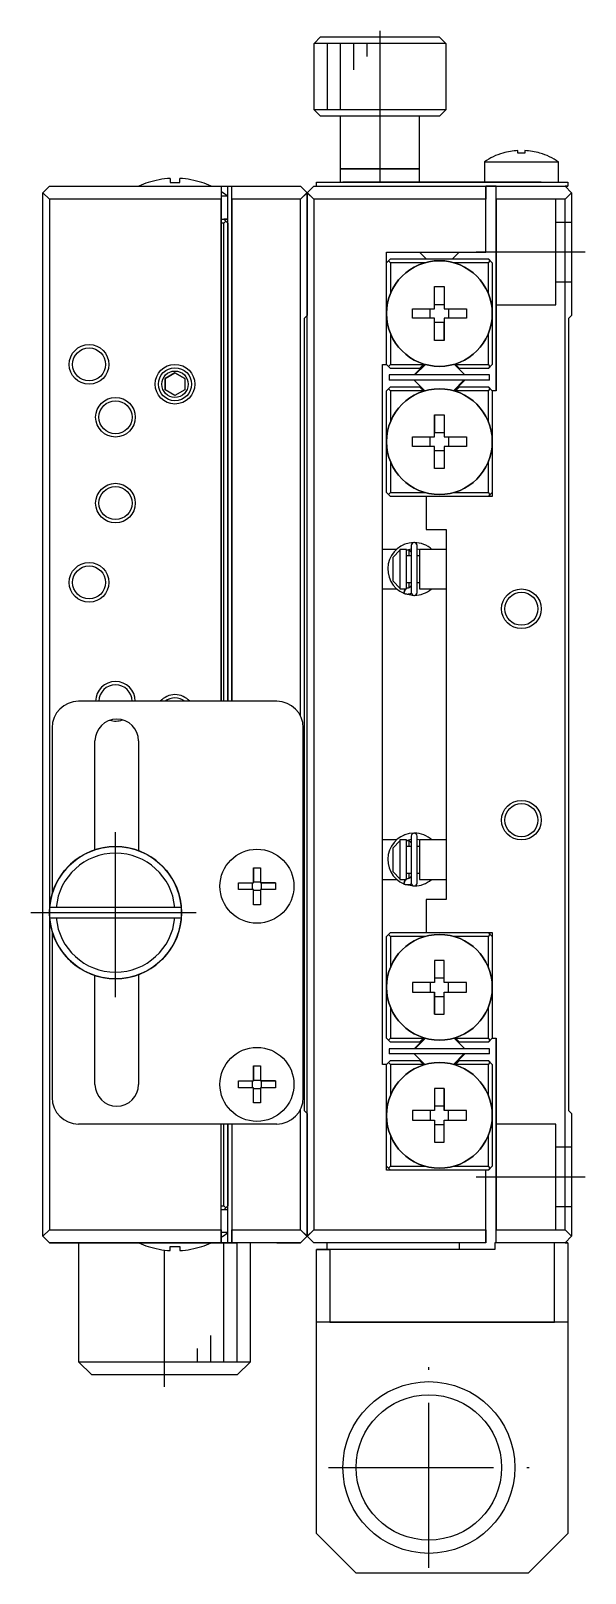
# Model space of a CAD drawing. Extents: x -121 to 391, y -8 to 276.
# Drawn here: x 187.4 to 229.3, y 97.7 to 214.4 of the extents above; entities that cross this region are included whole.
import ezdxf

# ---------------------------------------------------------------- set-up
doc = ezdxf.new("R2010")
doc.units = 0
doc.header["$LTSCALE"] = 10
doc.linetypes.add('CENTER', pattern=[2, 1.25, -0.25, 0.25, -0.25])
doc.linetypes.add('DASHED', pattern=[3.5, 2, -1.5])
doc.layers.get('0').update_dxf_attribs({"linetype": 'CONTINUOUS'})
doc.layers.add('CENTER', color=1, linetype='CENTER')

msp = doc.modelspace()

# ---------------------------------------------------------------- linework, layer by layer
at = {"color": 7, "linetype": 'CONTINUOUS'}
for p, q in [((208.831635, 213.452959), (209.333423, 213.952959)), ((209.333423, 213.952959), (218.297797, 213.952959)), ((218.297797, 213.952959), (218.799584, 213.452959)), ((208.81561, 212.952959), (208.831635, 212.952959)), ((208.81561, 212.952959), (208.81561, 208.452959)), ((218.799584, 213.452959), (208.831635, 213.452959)), ((208.831635, 212.952959), (208.831635, 213.452959)), ((218.799584, 213.452959), (218.799584, 212.952959)), ((218.799584, 212.952959), (218.81561, 212.952959)), ((218.81561, 208.452959), (218.81561, 212.952959)), ((208.81561, 208.452959), (218.81561, 208.452959)), ((208.81561, 208.452959), (209.31561, 207.952959)), ((218.31561, 207.952959), (209.31561, 207.952959)), ((210.81561, 207.952959), (210.81561, 203.952959)), ((210.81561, 207.952959), (210.81561, 202.952959)), ((210.81561, 207.952959), (210.81561, 202.952959)), ((216.81561, 203.952959), (216.81561, 207.952959)), ((216.81561, 202.952959), (216.81561, 207.952959)), ((216.81561, 202.952959), (216.81561, 207.952959)), ((218.31561, 207.952959), (218.81561, 208.452959)), ((221.71561, 204.495423), (227.31561, 204.495423)), ((221.71561, 204.495423), (221.71561, 202.952959)), ((223.116471, 205.146164), (223.113462, 205.152333)), ((224.25561, 205.146164), (224.25561, 205.339421)), ((224.77561, 205.146164), (224.25561, 205.146164)), ((224.77561, 205.339421), (224.77561, 205.146164)), ((225.917757, 205.152333), (225.914749, 205.146164)), ((227.31561, 202.952959), (227.31561, 204.495423)), ((197.95561, 203.23299), (197.95561, 202.915542)), ((198.67561, 202.915542), (198.67561, 203.23299)), ((210.81561, 203.952959), (216.81561, 203.952959)), ((216.81561, 203.952959), (210.81561, 203.952959)), ((210.81561, 203.952959), (210.81561, 202.952959)), ((216.81561, 203.952959), (210.81561, 203.952959)), ((216.81561, 203.952959), (210.81561, 203.952959)), ((216.81561, 202.952959), (216.81561, 203.952959)), ((188.81561, 202.652959), (188.31561, 202.152959)), ((188.31561, 123.152959), (188.31561, 202.152959)), ((188.31561, 202.152959), (188.81561, 201.652959)), ((188.81561, 202.652959), (201.81561, 202.652959)), ((188.81561, 202.652959), (207.81561, 202.652959)), ((188.81561, 202.652959), (207.81561, 202.652959)), ((196.275766, 202.924591), (196.280179, 202.915542)), ((197.95561, 202.915542), (198.67561, 202.915542)), ((200.35104, 202.915542), (200.355454, 202.924591)), ((201.81561, 202.652959), (202.31561, 202.652959)), ((201.81561, 202.652959), (201.81561, 201.652959)), ((201.81561, 202.652959), (201.81561, 163.652959)), ((201.81561, 202.652959), (201.81561, 163.652959)), ((202.31561, 201.876435), (202.31561, 202.652959)), ((202.31561, 202.652959), (202.61561, 202.652959)), ((202.31561, 163.652959), (202.31561, 202.652959)), ((202.31561, 163.652959), (202.31561, 202.652959)), ((202.61561, 202.652959), (207.81561, 202.652959)), ((202.61561, 201.652959), (202.61561, 202.652959)), ((202.61561, 163.652959), (202.61561, 202.652959)), ((202.61561, 163.652959), (202.61561, 202.652959)), ((207.81561, 202.652959), (208.31561, 202.152959)), ((208.81561, 202.652959), (207.81561, 201.652959)), ((207.81561, 202.652959), (208.81561, 201.652959)), ((207.81561, 202.652959), (208.81561, 201.652959)), ((208.81561, 202.652959), (207.81561, 201.652959)), ((208.31561, 202.152959), (207.81561, 201.652959)), ((208.81561, 202.652959), (208.31561, 202.152959)), ((208.31561, 202.152959), (208.31561, 192.852959)), ((208.31561, 202.152959), (208.81561, 201.652959)), ((208.31561, 192.852959), (208.31561, 202.152959)), ((208.31561, 123.152959), (208.31561, 202.152959)), ((208.31561, 123.152959), (208.31561, 202.152959)), ((208.81561, 202.652959), (221.81561, 202.652959)), ((208.81561, 202.652959), (228.01561, 202.652959)), ((208.81561, 202.652959), (228.01561, 202.652959)), ((209.01561, 202.652959), (209.01561, 202.952959)), ((209.01561, 202.952959), (211.01561, 202.952959)), ((209.01561, 202.952959), (228.01561, 202.952959)), ((209.01561, 202.952959), (228.01561, 202.952959)), ((223.26561, 202.952959), (211.01561, 202.952959)), ((222.61561, 202.652959), (221.81561, 202.652959)), ((221.81561, 202.652959), (221.81561, 201.652959)), ((221.81561, 197.652959), (221.81561, 202.652959)), ((221.81561, 197.652959), (221.81561, 202.652959)), ((222.61561, 201.652959), (222.61561, 202.652959)), ((222.61561, 202.652959), (227.81561, 202.652959)), ((222.61561, 187.152959), (222.61561, 202.652959)), ((222.61561, 187.152959), (222.61561, 202.652959)), ((225.76561, 202.952959), (223.26561, 202.952959)), ((226.01561, 202.952959), (225.76561, 202.952959)), ((226.01561, 202.952959), (228.01561, 202.952959)), ((228.01561, 202.652959), (227.81561, 202.652959)), ((227.81561, 202.652959), (228.31561, 202.152959)), ((228.31561, 202.152959), (227.81561, 201.652959)), ((228.01561, 202.952959), (228.01561, 202.652959)), ((228.31561, 202.152959), (228.31561, 192.852959)), ((188.81561, 201.652959), (188.81561, 147.652959)), ((201.81561, 201.652959), (188.81561, 201.652959)), ((188.81561, 201.652959), (188.81561, 123.652959)), ((188.81561, 201.652959), (188.81561, 123.652959)), ((202.31561, 201.876435), (201.81561, 201.876435)), ((201.81561, 163.652959), (201.81561, 201.652959)), ((202.31561, 200.152959), (202.31561, 201.876435)), ((202.31561, 200.152959), (202.31561, 201.876435)), ((207.81561, 201.652959), (202.61561, 201.652959)), ((202.61561, 201.652959), (202.61561, 163.652959)), ((207.81561, 162.524739), (207.81561, 201.652959)), ((221.81561, 201.652959), (208.81561, 201.652959)), ((208.81561, 201.652959), (208.81561, 123.652959)), ((221.81561, 197.652959), (221.81561, 201.652959)), ((222.61561, 201.652959), (222.61561, 187.152959)), ((227.81561, 201.652959), (222.61561, 201.652959)), ((227.81561, 123.652959), (227.81561, 201.652959)), ((201.81561, 200.152959), (202.01561, 200.152959)), ((201.81561, 200.152959), (202.31561, 200.152959)), ((201.81561, 200.152959), (202.31561, 200.152959)), ((202.01561, 199.852959), (201.81561, 199.852959)), ((202.31561, 200.152959), (202.01561, 200.152959)), ((202.31561, 200.152959), (202.01561, 200.152959)), ((202.16561, 200.002959), (202.01561, 200.152959)), ((202.31561, 199.852959), (202.01561, 200.152959)), ((202.31561, 199.852959), (202.01561, 200.152959)), ((202.01561, 199.852959), (202.16561, 200.002959)), ((202.01561, 163.652959), (202.01561, 199.852959)), ((202.31561, 199.852959), (202.16561, 200.002959)), ((202.31561, 199.852959), (202.31561, 200.152959)), ((202.31561, 199.852959), (202.31561, 163.652959)), ((214.31561, 197.652959), (221.81561, 197.652959)), ((214.31561, 189.152959), (214.31561, 197.652959)), ((216.81561, 197.652959), (217.06561, 197.402959)), ((216.81561, 197.652959), (217.31561, 197.152959)), ((216.81561, 197.652959), (217.31561, 197.152959)), ((217.06561, 197.402959), (217.31561, 197.152959)), ((219.31561, 197.152959), (219.81561, 197.652959)), ((219.31561, 197.152959), (219.81561, 197.652959)), ((219.31561, 197.152959), (219.56561, 197.402959)), ((219.56561, 197.402959), (219.81561, 197.652959)), ((214.61561, 197.152959), (214.31561, 196.852959)), ((214.61561, 197.152959), (214.31561, 196.852959)), ((214.31561, 196.852959), (214.46561, 197.002959)), ((214.61561, 197.152959), (214.46561, 197.002959)), ((214.46561, 197.002959), (214.61561, 196.852959)), ((214.61561, 197.152959), (222.01561, 197.152959)), ((214.61561, 196.852959), (214.61561, 194.522828)), ((217.230483, 196.852959), (214.61561, 196.852959)), ((222.01561, 196.852959), (219.400736, 196.852959)), ((222.16561, 197.002959), (222.01561, 197.152959)), ((222.31561, 196.852959), (222.01561, 197.152959)), ((222.31561, 196.852959), (222.01561, 197.152959)), ((222.01561, 196.852959), (222.16561, 197.002959)), ((222.01561, 194.522828), (222.01561, 196.852959)), ((222.16561, 197.002959), (222.31561, 196.852959)), ((222.31561, 196.852959), (222.31561, 193.002959)), ((222.31561, 196.852959), (222.31561, 189.152959)), ((222.31561, 196.852959), (222.31561, 189.152959)), ((217.95561, 195.03839), (218.67561, 195.03839)), ((217.95561, 193.362959), (217.95561, 195.03839)), ((218.67561, 195.03839), (218.67561, 193.362959)), ((218.67561, 195.03839), (218.67561, 193.690988)), ((218.67561, 195.03839), (218.67561, 193.362959)), ((218.67561, 195.03839), (218.67561, 193.362959)), ((208.11561, 192.652959), (208.31561, 192.852959)), ((208.11561, 192.652959), (208.31561, 192.852959)), ((208.11561, 192.652959), (208.31561, 192.852959)), ((208.11561, 192.652959), (208.31561, 192.852959)), ((208.11561, 132.652959), (208.11561, 192.652959)), ((208.31561, 132.452959), (208.31561, 192.852959)), ((216.280179, 192.642959), (216.280179, 193.362959)), ((216.280179, 193.362959), (217.95561, 193.362959)), ((217.95561, 192.642959), (216.280179, 192.642959)), ((217.627581, 192.642959), (217.627581, 193.362959)), ((217.95561, 193.690988), (218.67561, 193.690988)), ((217.95561, 190.967529), (217.95561, 192.642959)), ((218.67561, 193.690988), (218.67561, 193.362959)), ((218.67561, 193.362959), (220.35104, 193.362959)), ((218.67561, 192.642959), (218.67561, 190.967529)), ((220.35104, 192.642959), (218.67561, 192.642959)), ((218.67561, 192.642959), (218.67561, 192.314931)), ((218.67561, 192.642959), (218.67561, 190.967529)), ((218.67561, 192.642959), (218.67561, 190.967529)), ((219.003639, 193.362959), (219.003639, 192.642959)), ((220.35104, 193.362959), (220.35104, 192.642959)), ((222.31561, 193.002959), (222.31561, 189.152959)), ((228.11561, 192.652959), (228.31561, 192.852959)), ((228.11561, 132.652959), (228.11561, 192.652959)), ((214.61561, 191.483091), (214.61561, 189.152959)), ((218.67561, 192.314931), (217.95561, 192.314931)), ((218.67561, 190.967529), (218.67561, 192.314931)), ((222.01561, 189.152959), (222.01561, 191.483091)), ((218.67561, 190.967529), (217.95561, 190.967529)), ((214.01561, 136.152959), (214.01561, 189.152959)), ((214.01561, 189.152959), (214.31561, 189.152959)), ((214.46561, 189.002959), (214.31561, 189.152959)), ((214.61561, 188.852959), (214.31561, 189.152959)), ((214.61561, 188.852959), (214.31561, 189.152959)), ((214.61561, 189.152959), (214.46561, 189.002959)), ((214.61561, 189.152959), (217.105901, 189.152959)), ((217.202334, 189.161005), (216.394289, 188.352959)), ((216.465, 188.352959), (217.25749, 189.14545)), ((216.805901, 188.852959), (217.134313, 189.181371)), ((216.805901, 188.852959), (217.134313, 189.181371)), ((216.805901, 188.852959), (217.105901, 189.152959)), ((217.105901, 189.152959), (217.134313, 189.181371)), ((220.23693, 188.352959), (219.428885, 189.161005)), ((219.496907, 189.181371), (219.525318, 189.152959)), ((219.496907, 189.181371), (219.825318, 188.852959)), ((219.496907, 189.181371), (219.825318, 188.852959)), ((219.525318, 189.152959), (219.825318, 188.852959)), ((219.525318, 189.152959), (222.01561, 189.152959)), ((222.16561, 189.002959), (222.01561, 189.152959)), ((222.31561, 189.152959), (222.01561, 188.852959)), ((222.31561, 189.152959), (222.01561, 188.852959)), ((222.31561, 189.152959), (222.16561, 189.002959)), ((197.56561, 188.085972), (198.31561, 188.518985)), ((198.31561, 188.518985), (197.56561, 188.085972)), ((198.31561, 188.518985), (197.56561, 188.085972)), ((198.31561, 188.518985), (197.56561, 188.085972)), ((197.56561, 187.219947), (197.56561, 188.085972)), ((197.56561, 188.085972), (197.56561, 187.219947)), ((197.56561, 188.085972), (197.56561, 187.219947)), ((197.56561, 188.085972), (197.56561, 187.219947)), ((198.31561, 188.518985), (199.06561, 188.085972)), ((199.06561, 188.085972), (198.31561, 188.518985)), ((199.06561, 188.085972), (198.31561, 188.518985)), ((199.06561, 188.085972), (198.31561, 188.518985)), ((199.06561, 188.085972), (199.06561, 187.219947)), ((214.46561, 189.002959), (214.61561, 188.852959)), ((222.11561, 188.352959), (214.51561, 188.352959)), ((214.51561, 188.352959), (214.51561, 187.952959)), ((216.805901, 188.852959), (214.61561, 188.852959)), ((222.01561, 188.852959), (219.825318, 188.852959)), ((222.01561, 188.852959), (222.16561, 189.002959)), ((222.11561, 187.952959), (222.11561, 188.352959)), ((198.31561, 186.786934), (197.56561, 187.219947)), ((199.06561, 187.219947), (198.31561, 186.786934)), ((214.31561, 187.152959), (214.61561, 187.452959)), ((214.31561, 187.152959), (214.61561, 187.452959)), ((214.31561, 187.152959), (214.46561, 187.302959)), ((214.31561, 183.302959), (214.31561, 187.152959)), ((214.31561, 179.452959), (214.31561, 187.152959)), ((214.31561, 179.452959), (214.31561, 187.152959)), ((214.61561, 187.452959), (214.46561, 187.302959)), ((214.46561, 187.302959), (214.61561, 187.152959)), ((222.11561, 187.952959), (214.51561, 187.952959)), ((214.61561, 187.452959), (216.805901, 187.452959)), ((217.105901, 187.152959), (214.61561, 187.152959)), ((214.61561, 187.152959), (214.61561, 184.822828)), ((216.394289, 187.952959), (217.202334, 187.144914)), ((217.105901, 187.152959), (216.805901, 187.452959)), ((217.134313, 187.124548), (216.805901, 187.452959)), ((217.134313, 187.124548), (216.805901, 187.452959)), ((217.134313, 187.124548), (217.105901, 187.152959)), ((220.166219, 187.952959), (219.373729, 187.160469)), ((219.428885, 187.144914), (220.23693, 187.952959)), ((219.825318, 187.452959), (219.496907, 187.124548)), ((219.825318, 187.452959), (219.496907, 187.124548)), ((219.525318, 187.152959), (219.496907, 187.124548)), ((219.825318, 187.452959), (219.525318, 187.152959)), ((222.01561, 187.152959), (219.525318, 187.152959)), ((219.825318, 187.452959), (222.01561, 187.452959)), ((222.16561, 187.302959), (222.01561, 187.452959)), ((222.01561, 187.452959), (222.31561, 187.152959)), ((222.01561, 187.452959), (222.31561, 187.152959)), ((222.01561, 187.152959), (222.16561, 187.302959)), ((222.01561, 184.822828), (222.01561, 187.152959)), ((222.16561, 187.302959), (222.31561, 187.152959)), ((222.31561, 187.152959), (222.31561, 179.152959)), ((222.61561, 187.152959), (222.31561, 187.152959)), ((217.95561, 185.33839), (218.67561, 185.33839)), ((217.95561, 183.662959), (217.95561, 185.33839)), ((217.95561, 185.33839), (217.95561, 183.990988)), ((217.95561, 183.662959), (217.95561, 185.33839)), ((217.95561, 183.662959), (217.95561, 185.33839)), ((218.67561, 185.33839), (218.67561, 183.662959)), ((214.31561, 179.452959), (214.31561, 183.302959)), ((216.280179, 183.662959), (217.95561, 183.662959)), ((216.280179, 182.942959), (216.280179, 183.662959)), ((217.627581, 182.942959), (217.627581, 183.662959)), ((217.95561, 183.662959), (217.95561, 183.990988)), ((217.95561, 183.990988), (218.67561, 183.990988)), ((218.67561, 183.662959), (220.35104, 183.662959)), ((219.003639, 183.662959), (219.003639, 182.942959)), ((220.35104, 183.662959), (220.35104, 182.942959)), ((217.95561, 182.942959), (216.280179, 182.942959)), ((217.95561, 181.267529), (217.95561, 182.942959)), ((217.95561, 182.614931), (217.95561, 182.942959)), ((217.95561, 181.267529), (217.95561, 182.942959)), ((217.95561, 181.267529), (217.95561, 182.942959)), ((217.95561, 181.267529), (217.95561, 182.614931)), ((218.67561, 182.614931), (217.95561, 182.614931)), ((218.67561, 182.942959), (218.67561, 181.267529)), ((220.35104, 182.942959), (218.67561, 182.942959)), ((214.61561, 181.783091), (214.61561, 179.452959)), ((218.67561, 181.267529), (217.95561, 181.267529)), ((222.01561, 179.452959), (222.01561, 181.783091)), ((214.46561, 179.302959), (214.31561, 179.452959)), ((214.31561, 179.452959), (214.61561, 179.152959)), ((214.31561, 179.452959), (214.61561, 179.152959)), ((214.61561, 179.452959), (214.46561, 179.302959)), ((214.46561, 179.302959), (214.61561, 179.152959)), ((214.61561, 179.452959), (217.230483, 179.452959)), ((217.31561, 179.152959), (214.61561, 179.152959)), ((222.31561, 179.152959), (214.61561, 179.152959)), ((222.31561, 179.152959), (214.61561, 179.152959)), ((222.31561, 179.152959), (217.31561, 179.152959)), ((217.31561, 179.152959), (217.31561, 176.652959)), ((219.400736, 179.452959), (222.01561, 179.452959)), ((222.16561, 179.302959), (222.01561, 179.452959)), ((222.01561, 179.152959), (222.31561, 179.452959)), ((222.01561, 179.152959), (222.31561, 179.452959)), ((222.01561, 179.152959), (222.16561, 179.302959)), ((222.31561, 179.452959), (222.16561, 179.302959)), ((217.31561, 176.652959), (218.81561, 176.652959)), ((218.81561, 176.652959), (218.81561, 174.727959)), ((218.81561, 176.652959), (218.81561, 148.652959)), ((218.81561, 176.652959), (218.81561, 148.652959)), ((215.065189, 175.152959), (214.01561, 175.152959)), ((215.31561, 175.152959), (215.31561, 175.098643)), ((215.81561, 175.152959), (215.31561, 175.152959)), ((215.31561, 175.152959), (215.31561, 172.152959)), ((215.31561, 175.152959), (215.31561, 172.152959)), ((215.628401, 175.512018), (215.598326, 175.49905)), ((215.621947, 175.508328), (215.619242, 175.508132)), ((215.681627, 175.532701), (215.628101, 175.512613)), ((215.815462, 175.103544), (216.179721, 175.203806)), ((215.81561, 172.152959), (215.81561, 175.152959)), ((216.17975, 175.444568), (216.17975, 171.894568)), ((216.62975, 171.894568), (216.62975, 175.444568)), ((216.6298, 175.203484), (216.854823, 175.153326)), ((216.81561, 175.152959), (216.81561, 172.152959)), ((218.81561, 175.152959), (216.81561, 175.152959)), ((214.81561, 174.569475), (215.31561, 175.098643)), ((214.81561, 172.736444), (214.81561, 174.569475)), ((215.31561, 175.098643), (215.31561, 172.207276)), ((215.815606, 175.102924), (215.816038, 175.10308)), ((216.17975, 174.652959), (215.81561, 174.652959)), ((216.17975, 174.652959), (215.81561, 174.652959)), ((216.17975, 174.652959), (215.81561, 174.652959)), ((215.816038, 175.10308), (215.828974, 175.10738)), ((215.828974, 175.10738), (215.842113, 175.111022)), ((215.842113, 175.111022), (215.855424, 175.113996)), ((215.855424, 175.113996), (215.868872, 175.116293)), ((215.868872, 175.116293), (215.882421, 175.117907)), ((215.882421, 175.117907), (215.896038, 175.118832)), ((215.896038, 175.118832), (215.909686, 175.119066)), ((215.909686, 175.119066), (215.923331, 175.118608)), ((215.923331, 175.118608), (215.936935, 175.117459)), ((215.936935, 175.117459), (215.950464, 175.115623)), ((215.950464, 175.115623), (215.963883, 175.113104)), ((215.963883, 175.113104), (215.977157, 175.109909)), ((215.977157, 175.109909), (215.990251, 175.106047)), ((215.990251, 175.106047), (216.003132, 175.10153)), ((216.003132, 175.10153), (216.015766, 175.096369)), ((216.01561, 174.652959), (216.01561, 175.096796)), ((216.17975, 174.652959), (216.01561, 174.652959)), ((216.015766, 175.096369), (216.028122, 175.090579)), ((216.028122, 175.090579), (216.040169, 175.084177)), ((216.040169, 175.084177), (216.051876, 175.07718)), ((216.051876, 175.07718), (216.063214, 175.069606)), ((216.063214, 175.069606), (216.074156, 175.061476)), ((216.074156, 175.061476), (216.084675, 175.052813)), ((216.084675, 175.052813), (216.094746, 175.043639)), ((216.094746, 175.043639), (216.104345, 175.033978)), ((216.104345, 175.033978), (216.113449, 175.023855)), ((216.113449, 175.023855), (216.122037, 175.013296)), ((216.122037, 175.013296), (216.13009, 175.002329)), ((216.13009, 175.002329), (216.137588, 174.990981)), ((216.137588, 174.990981), (216.144516, 174.979281)), ((216.144516, 174.979281), (216.150857, 174.967257)), ((216.150857, 174.967257), (216.156597, 174.954939)), ((216.156597, 174.954939), (216.161724, 174.942358)), ((216.161724, 174.942358), (216.166228, 174.929544)), ((216.166228, 174.929544), (216.170097, 174.916528)), ((216.170097, 174.916528), (216.173324, 174.903341)), ((216.173324, 174.903341), (216.175901, 174.890014)), ((216.175901, 174.890014), (216.177825, 174.87658)), ((216.177825, 174.87658), (216.17909, 174.86307)), ((216.17909, 174.86307), (216.179693, 174.849517)), ((216.179693, 174.849517), (216.17975, 174.844011)), ((216.81561, 174.652959), (216.62975, 174.652959)), ((216.81561, 174.652959), (216.62975, 174.652959)), ((216.81561, 174.652959), (216.62975, 174.652959)), ((216.81561, 174.652959), (216.62975, 174.652959)), ((218.81561, 174.727959), (218.81561, 172.577959)), ((214.01561, 172.152959), (215.102942, 172.152959)), ((215.31561, 172.207276), (214.81561, 172.736444)), ((215.31561, 172.207276), (215.31561, 172.152959)), ((215.31561, 172.152959), (215.81561, 172.152959)), ((215.586146, 171.845501), (215.626551, 171.827906)), ((215.619099, 171.831001), (215.698335, 172.076879)), ((215.626252, 171.841737), (215.625724, 171.835985)), ((215.625724, 171.835985), (215.625794, 171.831548)), ((215.625794, 171.831548), (215.626578, 171.82818)), ((215.627372, 171.848767), (215.626252, 171.841737)), ((215.626487, 171.827748), (215.67195, 171.809406)), ((215.626488, 171.827748), (215.67195, 171.809406)), ((215.626551, 171.827906), (215.639126, 171.822649)), ((215.626578, 171.82818), (215.628101, 171.826522)), ((215.629078, 171.857028), (215.627372, 171.848767)), ((215.628101, 171.826522), (215.659745, 171.814062)), ((215.631358, 171.866464), (215.629078, 171.857028)), ((215.634197, 171.877013), (215.631358, 171.866464)), ((215.637577, 171.888605), (215.634197, 171.877013)), ((215.641474, 171.901163), (215.637577, 171.888605)), ((215.639126, 171.822649), (215.67195, 171.809406)), ((215.645863, 171.914603), (215.641474, 171.901163)), ((215.650714, 171.928836), (215.645863, 171.914603)), ((215.655997, 171.943768), (215.650714, 171.928836)), ((215.661674, 171.959298), (215.655997, 171.943768)), ((215.659745, 171.814062), (215.693744, 171.802547)), ((215.667709, 171.975324), (215.661674, 171.959298)), ((215.674061, 171.99174), (215.667709, 171.975324)), ((215.67195, 171.809406), (216.378901, 171.670615)), ((215.680689, 172.008435), (215.674061, 171.99174)), ((215.687547, 172.0253), (215.680689, 172.008435)), ((215.694592, 172.042222), (215.687547, 172.0253)), ((215.693744, 171.802547), (215.728268, 171.792743)), ((215.701775, 172.059088), (215.694592, 172.042222)), ((215.698335, 172.076879), (215.734209, 172.152967)), ((215.709048, 172.075787), (215.701775, 172.059088)), ((215.716365, 172.092207), (215.709048, 172.075787)), ((215.723675, 172.108239), (215.716365, 172.092207)), ((215.730931, 172.123776), (215.723675, 172.108239)), ((215.728268, 171.792743), (215.763233, 171.784673)), ((215.738084, 172.138716), (215.730931, 172.123776)), ((215.745086, 172.152959), (215.738084, 172.138716)), ((215.763233, 171.784673), (215.798552, 171.778357)), ((215.805992, 172.239172), (215.779735, 172.250441)), ((215.798552, 171.778357), (215.834138, 171.77381)), ((215.822561, 172.233796), (215.815582, 172.23622)), ((215.81561, 172.652959), (216.17975, 172.652959)), ((215.81561, 172.652959), (216.17975, 172.652959)), ((215.81561, 172.652959), (216.17975, 172.652959)), ((215.835623, 172.229823), (215.822561, 172.233796)), ((215.834138, 171.77381), (215.869903, 171.771043)), ((215.848869, 172.226516), (215.835623, 172.229823)), ((215.862267, 172.223884), (215.848869, 172.226516)), ((215.87578, 172.221933), (215.862267, 172.223884)), ((215.869903, 171.771043), (215.905761, 171.770063)), ((215.889373, 172.22067), (215.87578, 172.221933)), ((215.903012, 172.220098), (215.889373, 172.22067)), ((215.91666, 172.220217), (215.903012, 172.220098)), ((215.905761, 171.770063), (215.941621, 171.770871)), ((215.930282, 172.221028), (215.91666, 172.220217)), ((215.943842, 172.222527), (215.930282, 172.221028)), ((215.941621, 171.770871), (215.977398, 171.773467)), ((215.957306, 172.224709), (215.943842, 172.222527)), ((215.970638, 172.227569), (215.957306, 172.224709)), ((215.983805, 172.231098), (215.970638, 172.227569)), ((215.977398, 171.773467), (216.013003, 171.777843)), ((215.996773, 172.235285), (215.983805, 172.231098)), ((216.009509, 172.240118), (215.996773, 172.235285)), ((216.021982, 172.245584), (216.009509, 172.240118)), ((216.013003, 171.777843), (216.048348, 171.783988)), ((216.01561, 172.242338), (216.01561, 172.652959)), ((216.01561, 172.652959), (216.17975, 172.652959)), ((216.03416, 172.251668), (216.021982, 172.245584)), ((216.046013, 172.258352), (216.03416, 172.251668)), ((216.057513, 172.265619), (216.046013, 172.258352)), ((216.048348, 171.783988), (216.083346, 171.791888)), ((216.068632, 172.273449), (216.057513, 172.265619)), ((216.079342, 172.28182), (216.068632, 172.273449)), ((216.089619, 172.290712), (216.079342, 172.28182)), ((216.083346, 171.791888), (216.117913, 171.801524)), ((216.099439, 172.3001), (216.089619, 172.290712)), ((216.108778, 172.309961), (216.099439, 172.3001)), ((216.117616, 172.32027), (216.108778, 172.309961)), ((216.125931, 172.331), (216.117616, 172.32027)), ((216.117913, 171.801524), (216.151962, 171.812872)), ((216.133705, 172.342125), (216.125931, 172.331)), ((216.14092, 172.353618), (216.133705, 172.342125)), ((216.14756, 172.365449), (216.14092, 172.353618)), ((216.15361, 172.377591), (216.14756, 172.365449)), ((216.151962, 171.812872), (216.18541, 171.825904)), ((216.159057, 172.390013), (216.15361, 172.377591)), ((216.163889, 172.402687), (216.159057, 172.390013)), ((216.168094, 172.415581), (216.163889, 172.402687)), ((216.171664, 172.428665), (216.168094, 172.415581)), ((216.17459, 172.441908), (216.171664, 172.428665)), ((216.176866, 172.455279), (216.17459, 172.441908)), ((216.178487, 172.468746), (216.176866, 172.455279)), ((216.179449, 172.482276), (216.178487, 172.468746)), ((216.17975, 172.495125), (216.179449, 172.482276)), ((216.18541, 171.825904), (216.189951, 171.827823)), ((216.62975, 172.652959), (216.81561, 172.652959)), ((216.62975, 172.652959), (216.81561, 172.652959)), ((216.62975, 172.652959), (216.81561, 172.652959)), ((216.62975, 172.652959), (216.81561, 172.652959)), ((216.81561, 172.152959), (218.81561, 172.152959)), ((218.81561, 172.577959), (218.81561, 152.727959)), ((206.01561, 163.652959), (191.01561, 163.652959)), ((189.01561, 161.652959), (189.01561, 149.052959)), ((208.01561, 133.652959), (208.01561, 161.652959)), ((192.26561, 152.406642), (192.26561, 160.652959)), ((195.56561, 160.652959), (195.56561, 152.336708)), ((215.065189, 153.152959), (214.01561, 153.152959)), ((214.81561, 152.569475), (215.31561, 153.098643)), ((215.31561, 153.152959), (215.31561, 153.098643)), ((215.81561, 153.152959), (215.31561, 153.152959)), ((215.31561, 153.152959), (215.31561, 150.152959)), ((215.31561, 153.152959), (215.31561, 150.152959)), ((215.31561, 153.098643), (215.31561, 150.207276)), ((215.628401, 153.512018), (215.598326, 153.49905)), ((215.621947, 153.508328), (215.619242, 153.508132)), ((215.681627, 153.532701), (215.628101, 153.512613)), ((215.815462, 153.103544), (216.179721, 153.203806)), ((215.815606, 153.102924), (215.816038, 153.10308)), ((215.81561, 150.152959), (215.81561, 153.152959)), ((215.816038, 153.10308), (215.828974, 153.10738)), ((215.828974, 153.10738), (215.842113, 153.111022)), ((215.842113, 153.111022), (215.855424, 153.113996)), ((215.855424, 153.113996), (215.868872, 153.116293)), ((215.868872, 153.116293), (215.882421, 153.117907)), ((215.882421, 153.117907), (215.896038, 153.118832)), ((215.896038, 153.118832), (215.909686, 153.119066)), ((215.909686, 153.119066), (215.923331, 153.118608)), ((215.923331, 153.118608), (215.936935, 153.117459)), ((215.936935, 153.117459), (215.950464, 153.115623)), ((215.950464, 153.115623), (215.963883, 153.113104)), ((215.963883, 153.113104), (215.977157, 153.109909)), ((215.977157, 153.109909), (215.990251, 153.106047)), ((215.990251, 153.106047), (216.003132, 153.10153)), ((216.003132, 153.10153), (216.015766, 153.096369)), ((216.01561, 152.652959), (216.01561, 153.096796)), ((216.015766, 153.096369), (216.028122, 153.090579)), ((216.028122, 153.090579), (216.040169, 153.084177)), ((216.040169, 153.084177), (216.051876, 153.07718)), ((216.051876, 153.07718), (216.063214, 153.069606)), ((216.063214, 153.069606), (216.074156, 153.061476)), ((216.074156, 153.061476), (216.084675, 153.052813)), ((216.084675, 153.052813), (216.094746, 153.043639)), ((216.094746, 153.043639), (216.104345, 153.033978)), ((216.104345, 153.033978), (216.113449, 153.023855)), ((216.113449, 153.023855), (216.122037, 153.013296)), ((216.122037, 153.013296), (216.13009, 153.002329)), ((216.13009, 153.002329), (216.137588, 152.990981)), ((216.137588, 152.990981), (216.144516, 152.979281)), ((216.144516, 152.979281), (216.150857, 152.967257)), ((216.150857, 152.967257), (216.156597, 152.954939)), ((216.156597, 152.954939), (216.161724, 152.942358)), ((216.17975, 153.444568), (216.17975, 149.894568)), ((216.62975, 149.894568), (216.62975, 153.444568)), ((216.6298, 153.203484), (216.854823, 153.153326)), ((216.81561, 153.152959), (216.81561, 150.152959)), ((218.81561, 153.152959), (216.81561, 153.152959)), ((214.81561, 150.736444), (214.81561, 152.569475)), ((216.17975, 152.652959), (215.81561, 152.652959)), ((216.17975, 152.652959), (215.81561, 152.652959)), ((216.17975, 152.652959), (215.81561, 152.652959)), ((216.17975, 152.652959), (216.01561, 152.652959)), ((216.161724, 152.942358), (216.166228, 152.929544)), ((216.166228, 152.929544), (216.170097, 152.916528)), ((216.170097, 152.916528), (216.173324, 152.903341)), ((216.173324, 152.903341), (216.175901, 152.890014)), ((216.175901, 152.890014), (216.177825, 152.87658)), ((216.177825, 152.87658), (216.17909, 152.86307)), ((216.17909, 152.86307), (216.179693, 152.849517)), ((216.179693, 152.849517), (216.17975, 152.844011)), ((216.81561, 152.652959), (216.62975, 152.652959)), ((216.81561, 152.652959), (216.62975, 152.652959)), ((216.81561, 152.652959), (216.62975, 152.652959)), ((216.81561, 152.652959), (216.62975, 152.652959)), ((218.81561, 152.727959), (218.81561, 150.577959)), ((204.25561, 151.052099), (204.77561, 151.052099)), ((204.25561, 149.912959), (204.25561, 151.052099)), ((204.25561, 151.052099), (204.25561, 149.982401)), ((204.25561, 149.912959), (204.25561, 151.052099)), ((204.25561, 149.912959), (204.25561, 151.052099)), ((204.77561, 151.052099), (204.77561, 149.912959)), ((215.31561, 150.207276), (214.81561, 150.736444)), ((215.81561, 150.652959), (216.17975, 150.652959)), ((215.81561, 150.652959), (216.17975, 150.652959)), ((215.81561, 150.652959), (216.17975, 150.652959)), ((216.01561, 150.242338), (216.01561, 150.652959)), ((216.01561, 150.652959), (216.17975, 150.652959)), ((216.62975, 150.652959), (216.81561, 150.652959)), ((216.62975, 150.652959), (216.81561, 150.652959)), ((216.62975, 150.652959), (216.81561, 150.652959)), ((216.62975, 150.652959), (216.81561, 150.652959)), ((203.116471, 149.912959), (204.25561, 149.912959)), ((203.116471, 149.392959), (203.116471, 149.912959)), ((203.116471, 149.912959), (204.186168, 149.912959)), ((203.116471, 149.912959), (204.25561, 149.912959)), ((203.116471, 149.912959), (204.25561, 149.912959)), ((204.186168, 149.912959), (204.25561, 149.912959)), ((204.186168, 149.392959), (204.186168, 149.912959)), ((204.25561, 149.912959), (204.25561, 149.982401)), ((204.25561, 149.982401), (204.77561, 149.982401)), ((204.77561, 149.912959), (205.914749, 149.912959)), ((204.77561, 149.912959), (204.845052, 149.912959)), ((204.77561, 149.912959), (205.914749, 149.912959)), ((204.77561, 149.912959), (205.914749, 149.912959)), ((205.914749, 149.912959), (204.845052, 149.912959)), ((204.845052, 149.912959), (204.845052, 149.392959)), ((205.914749, 149.912959), (205.914749, 149.392959)), ((214.01561, 150.152959), (215.102942, 150.152959)), ((215.31561, 150.207276), (215.31561, 150.152959)), ((215.31561, 150.152959), (215.81561, 150.152959)), ((215.586146, 149.845501), (215.619188, 149.831032)), ((215.61907, 149.830741), (215.67195, 149.809406)), ((215.61907, 149.830741), (215.67195, 149.809406)), ((215.619099, 149.831001), (215.698335, 150.076879)), ((215.619188, 149.831032), (215.626551, 149.827906)), ((215.626235, 149.84161), (215.62572, 149.835879)), ((215.62572, 149.835879), (215.625802, 149.831467)), ((215.625802, 149.831467), (215.626589, 149.828155)), ((215.627345, 149.848622), (215.626235, 149.84161)), ((215.626551, 149.827906), (215.639126, 149.822649)), ((215.626589, 149.828155), (215.628101, 149.826522)), ((215.629042, 149.856868), (215.627345, 149.848622)), ((215.628101, 149.826522), (215.659745, 149.814062)), ((215.631314, 149.866292), (215.629042, 149.856868)), ((215.634147, 149.876833), (215.631314, 149.866292)), ((215.637521, 149.888419), (215.634147, 149.876833)), ((215.641414, 149.900975), (215.637521, 149.888419)), ((215.639126, 149.822649), (215.67195, 149.809406)), ((215.6458, 149.914415), (215.641414, 149.900975)), ((215.65065, 149.928651), (215.6458, 149.914415)), ((215.655932, 149.943588), (215.65065, 149.928651)), ((215.66161, 149.959127), (215.655932, 149.943588)), ((215.659745, 149.814062), (215.693744, 149.802547)), ((215.667647, 149.975163), (215.66161, 149.959127)), ((215.674003, 149.99159), (215.667647, 149.975163)), ((215.67195, 149.809406), (216.378901, 149.670615)), ((215.680634, 150.008299), (215.674003, 149.99159)), ((215.687497, 150.025178), (215.680634, 150.008299)), ((215.694547, 150.042115), (215.687497, 150.025178)), ((215.693744, 149.802547), (215.728268, 149.792743)), ((215.701735, 150.058997), (215.694547, 150.042115)), ((215.698335, 150.076879), (215.734209, 150.152967)), ((215.709015, 150.075712), (215.701735, 150.058997)), ((215.716338, 150.092148), (215.709015, 150.075712)), ((215.723655, 150.108196), (215.716338, 150.092148)), ((215.730918, 150.123749), (215.723655, 150.108196)), ((215.728268, 149.792743), (215.763233, 149.784673)), ((215.738077, 150.138703), (215.730918, 150.123749)), ((215.745086, 150.152959), (215.738077, 150.138703)), ((215.763233, 149.784673), (215.798552, 149.778357)), ((215.793348, 150.244525), (215.779735, 150.250441)), ((215.80594, 150.239053), (215.779735, 150.250441)), ((215.80594, 150.239053), (215.779735, 150.250441)), ((215.805992, 150.239172), (215.793348, 150.244525)), ((215.798552, 149.778357), (215.834138, 149.77381)), ((215.822561, 150.233796), (215.815582, 150.23622)), ((215.835623, 150.229823), (215.822561, 150.233796)), ((215.834138, 149.77381), (215.869903, 149.771043)), ((215.848869, 150.226516), (215.835623, 150.229823)), ((215.862267, 150.223884), (215.848869, 150.226516)), ((215.87578, 150.221933), (215.862267, 150.223884)), ((215.869903, 149.771043), (215.905761, 149.770063)), ((215.889373, 150.22067), (215.87578, 150.221933)), ((215.903012, 150.220098), (215.889373, 150.22067)), ((215.91666, 150.220217), (215.903012, 150.220098)), ((215.905761, 149.770063), (215.941621, 149.770871)), ((215.930282, 150.221028), (215.91666, 150.220217)), ((215.943842, 150.222527), (215.930282, 150.221028)), ((215.941621, 149.770871), (215.977398, 149.773467)), ((215.957306, 150.224709), (215.943842, 150.222527)), ((215.970638, 150.227569), (215.957306, 150.224709)), ((215.983805, 150.231098), (215.970638, 150.227569)), ((215.977398, 149.773467), (216.013003, 149.777843)), ((215.996773, 150.235285), (215.983805, 150.231098)), ((216.009509, 150.240118), (215.996773, 150.235285)), ((216.021982, 150.245584), (216.009509, 150.240118)), ((216.013003, 149.777843), (216.048348, 149.783988)), ((216.03416, 150.251668), (216.021982, 150.245584)), ((216.046013, 150.258352), (216.03416, 150.251668)), ((216.057513, 150.265619), (216.046013, 150.258352)), ((216.048348, 149.783988), (216.083346, 149.791888)), ((216.068632, 150.273449), (216.057513, 150.265619)), ((216.079342, 150.28182), (216.068632, 150.273449)), ((216.089619, 150.290712), (216.079342, 150.28182)), ((216.083346, 149.791888), (216.117913, 149.801524)), ((216.099439, 150.3001), (216.089619, 150.290712)), ((216.108778, 150.309961), (216.099439, 150.3001)), ((216.117616, 150.32027), (216.108778, 150.309961)), ((216.125931, 150.331), (216.117616, 150.32027)), ((216.117913, 149.801524), (216.151962, 149.812872)), ((216.133705, 150.342125), (216.125931, 150.331)), ((216.14092, 150.353618), (216.133705, 150.342125)), ((216.14756, 150.365449), (216.14092, 150.353618)), ((216.15361, 150.377591), (216.14756, 150.365449)), ((216.151962, 149.812872), (216.18541, 149.825904)), ((216.159057, 150.390013), (216.15361, 150.377591)), ((216.163889, 150.402687), (216.159057, 150.390013)), ((216.168094, 150.415581), (216.163889, 150.402687)), ((216.171664, 150.428665), (216.168094, 150.415581)), ((216.17459, 150.441908), (216.171664, 150.428665)), ((216.176866, 150.455279), (216.17459, 150.441908)), ((216.178487, 150.468746), (216.176866, 150.455279)), ((216.179449, 150.482276), (216.178487, 150.468746)), ((216.17975, 150.495125), (216.179449, 150.482276)), ((216.18541, 149.825904), (216.189951, 149.827823)), ((216.81561, 150.152959), (218.81561, 150.152959)), ((218.81561, 150.577959), (218.81561, 148.652959)), ((204.25561, 149.392959), (203.116471, 149.392959)), ((204.25561, 148.25382), (204.25561, 149.392959)), ((204.25561, 149.323518), (204.25561, 149.392959)), ((204.25561, 148.25382), (204.25561, 149.392959)), ((204.25561, 148.25382), (204.25561, 149.392959)), ((204.25561, 148.25382), (204.25561, 149.323518)), ((204.77561, 149.323518), (204.25561, 149.323518)), ((204.77561, 149.392959), (204.77561, 148.25382)), ((205.914749, 149.392959), (204.77561, 149.392959)), ((217.31561, 148.652959), (217.31561, 146.152959)), ((218.81561, 148.652959), (217.31561, 148.652959)), ((188.81561, 147.652959), (188.81561, 123.652959)), ((198.799584, 148.052959), (188.831635, 148.052959)), ((189.333423, 148.052959), (188.831635, 148.052959)), ((198.799584, 148.052959), (188.831635, 148.052959)), ((198.799584, 148.052959), (188.831635, 148.052959)), ((188.831635, 147.252959), (189.333423, 147.252959)), ((188.831635, 147.252959), (198.799584, 147.252959)), ((188.831635, 147.252959), (198.799584, 147.252959)), ((198.297797, 148.052959), (189.333423, 148.052959)), ((189.333423, 147.252959), (198.297797, 147.252959)), ((198.799584, 148.052959), (198.297797, 148.052959)), ((198.297797, 147.252959), (198.799584, 147.252959)), ((204.77561, 148.25382), (204.25561, 148.25382)), ((189.01561, 146.252959), (189.01561, 133.652959)), ((214.31561, 145.852959), (214.61561, 146.152959)), ((214.31561, 145.852959), (214.61561, 146.152959)), ((214.31561, 145.852959), (214.46561, 146.002959)), ((214.61561, 146.152959), (214.46561, 146.002959)), ((214.46561, 146.002959), (214.61561, 145.852959)), ((214.61561, 146.152959), (217.31561, 146.152959)), ((214.61561, 146.152959), (222.31561, 146.152959)), ((214.61561, 146.152959), (222.31561, 146.152959)), ((217.31561, 146.152959), (222.31561, 146.152959)), ((222.16561, 146.002959), (222.01561, 146.152959)), ((222.01561, 146.152959), (222.31561, 145.852959)), ((222.01561, 146.152959), (222.31561, 145.852959)), ((222.01561, 145.852959), (222.16561, 146.002959)), ((222.16561, 146.002959), (222.31561, 145.852959)), ((222.31561, 146.152959), (222.31561, 138.152959)), ((214.31561, 142.002959), (214.31561, 145.852959)), ((214.31561, 138.152959), (214.31561, 145.852959)), ((214.31561, 138.152959), (214.31561, 145.852959)), ((214.61561, 145.852959), (214.61561, 143.522828)), ((217.230483, 145.852959), (214.61561, 145.852959)), ((222.01561, 145.852959), (219.400736, 145.852959)), ((222.01561, 143.522828), (222.01561, 145.852959)), ((218.67561, 144.03839), (217.95561, 144.03839)), ((217.95561, 144.03839), (217.95561, 142.362959)), ((217.95561, 144.03839), (217.95561, 142.690988)), ((217.95561, 144.03839), (217.95561, 142.362959)), ((217.95561, 144.03839), (217.95561, 142.362959)), ((218.67561, 142.362959), (218.67561, 144.03839)), ((192.26561, 134.652959), (192.26561, 142.899277)), ((195.56561, 142.969211), (195.56561, 134.652959)), ((217.95561, 142.690988), (217.95561, 142.362959)), ((218.67561, 142.690988), (217.95561, 142.690988)), ((214.31561, 138.152959), (214.31561, 142.002959)), ((217.95561, 142.362959), (216.280179, 142.362959)), ((216.280179, 142.362959), (216.280179, 141.642959)), ((216.280179, 141.642959), (217.95561, 141.642959)), ((217.627581, 142.362959), (217.627581, 141.642959)), ((217.95561, 141.642959), (217.95561, 139.967529)), ((217.95561, 141.642959), (217.95561, 141.314931)), ((217.95561, 139.967529), (217.95561, 141.642959)), ((217.95561, 139.967529), (217.95561, 141.642959)), ((217.95561, 139.967529), (217.95561, 141.314931)), ((217.95561, 141.314931), (218.67561, 141.314931)), ((220.35104, 142.362959), (218.67561, 142.362959)), ((218.67561, 141.642959), (220.35104, 141.642959)), ((218.67561, 139.967529), (218.67561, 141.642959)), ((219.003639, 141.642959), (219.003639, 142.362959)), ((220.35104, 141.642959), (220.35104, 142.362959)), ((214.61561, 140.483091), (214.61561, 138.152959)), ((222.01561, 138.152959), (222.01561, 140.483091)), ((217.95561, 139.967529), (218.67561, 139.967529)), ((214.46561, 138.002959), (214.31561, 138.152959)), ((214.61561, 137.852959), (214.31561, 138.152959)), ((214.61561, 137.852959), (214.31561, 138.152959)), ((214.61561, 138.152959), (214.46561, 138.002959)), ((214.46561, 138.002959), (214.61561, 137.852959)), ((214.61561, 138.152959), (217.105901, 138.152959)), ((216.805901, 137.852959), (214.61561, 137.852959)), ((217.202334, 138.161005), (216.394289, 137.352959)), ((216.465, 137.352959), (217.25749, 138.14545)), ((216.805901, 137.852959), (217.134313, 138.181371)), ((216.805901, 137.852959), (217.134313, 138.181371)), ((216.805901, 137.852959), (217.105901, 138.152959)), ((217.105901, 138.152959), (217.134313, 138.181371)), ((220.23693, 137.352959), (219.428885, 138.161005)), ((219.496907, 138.181371), (219.525318, 138.152959)), ((219.496907, 138.181371), (219.825318, 137.852959)), ((219.496907, 138.181371), (219.825318, 137.852959)), ((219.525318, 138.152959), (222.01561, 138.152959)), ((219.525318, 138.152959), (219.825318, 137.852959)), ((222.01561, 137.852959), (219.825318, 137.852959)), ((222.16561, 138.002959), (222.01561, 138.152959)), ((222.31561, 138.152959), (222.01561, 137.852959)), ((222.31561, 138.152959), (222.01561, 137.852959)), ((222.01561, 137.852959), (222.16561, 138.002959)), ((222.31561, 138.152959), (222.16561, 138.002959)), ((222.31561, 138.152959), (222.61561, 138.152959)), ((222.61561, 138.152959), (222.61561, 123.652959)), ((222.61561, 122.652959), (222.61561, 138.152959)), ((222.61561, 122.652959), (222.61561, 138.152959)), ((222.11561, 137.352959), (214.51561, 137.352959)), ((214.51561, 137.352959), (214.51561, 136.952959)), ((222.11561, 136.952959), (214.51561, 136.952959)), ((216.394289, 136.952959), (217.202334, 136.144914)), ((220.166219, 136.952959), (219.373729, 136.160469)), ((219.428885, 136.144914), (220.23693, 136.952959)), ((222.11561, 136.952959), (222.11561, 137.352959)), ((204.25561, 136.052099), (204.77561, 136.052099)), ((204.25561, 134.912959), (204.25561, 136.052099)), ((204.25561, 136.052099), (204.25561, 134.982401)), ((204.25561, 134.912959), (204.25561, 136.052099)), ((204.25561, 134.912959), (204.25561, 136.052099)), ((204.77561, 136.052099), (204.77561, 134.912959)), ((214.31561, 136.152959), (214.01561, 136.152959)), ((214.31561, 136.152959), (214.61561, 136.452959)), ((214.31561, 136.152959), (214.61561, 136.452959)), ((214.31561, 136.152959), (214.46561, 136.302959)), ((214.31561, 128.152959), (214.31561, 136.152959)), ((214.61561, 136.452959), (214.46561, 136.302959)), ((214.46561, 136.302959), (214.61561, 136.152959)), ((214.61561, 136.452959), (216.805901, 136.452959)), ((214.61561, 136.152959), (214.61561, 133.822828)), ((217.105901, 136.152959), (214.61561, 136.152959)), ((217.105901, 136.152959), (216.805901, 136.452959)), ((217.134313, 136.124548), (216.805901, 136.452959)), ((217.134313, 136.124548), (216.805901, 136.452959)), ((217.134313, 136.124548), (217.105901, 136.152959)), ((219.825318, 136.452959), (219.496907, 136.124548)), ((219.825318, 136.452959), (219.496907, 136.124548)), ((219.525318, 136.152959), (219.496907, 136.124548)), ((219.825318, 136.452959), (219.525318, 136.152959)), ((222.01561, 136.152959), (219.525318, 136.152959)), ((219.825318, 136.452959), (222.01561, 136.452959)), ((222.16561, 136.302959), (222.01561, 136.452959)), ((222.31561, 136.152959), (222.01561, 136.452959)), ((222.31561, 136.152959), (222.01561, 136.452959)), ((222.01561, 136.152959), (222.16561, 136.302959)), ((222.01561, 133.822828), (222.01561, 136.152959)), ((222.16561, 136.302959), (222.31561, 136.152959)), ((222.31561, 136.152959), (222.31561, 132.302959)), ((222.31561, 136.152959), (222.31561, 128.452959)), ((222.31561, 136.152959), (222.31561, 128.452959)), ((203.116471, 134.912959), (204.25561, 134.912959)), ((203.116471, 134.392959), (203.116471, 134.912959)), ((203.116471, 134.912959), (204.186168, 134.912959)), ((203.116471, 134.912959), (204.25561, 134.912959)), ((203.116471, 134.912959), (204.25561, 134.912959)), ((204.25561, 134.392959), (203.116471, 134.392959)), ((204.186168, 134.912959), (204.25561, 134.912959)), ((204.186168, 134.392959), (204.186168, 134.912959)), ((204.25561, 134.912959), (204.25561, 134.982401)), ((204.25561, 134.982401), (204.77561, 134.982401)), ((204.25561, 133.25382), (204.25561, 134.392959)), ((204.25561, 134.323518), (204.25561, 134.392959)), ((204.25561, 133.25382), (204.25561, 134.392959)), ((204.25561, 133.25382), (204.25561, 134.392959)), ((204.25561, 133.25382), (204.25561, 134.323518)), ((204.77561, 134.323518), (204.25561, 134.323518)), ((204.77561, 134.912959), (205.914749, 134.912959)), ((204.77561, 134.912959), (204.845052, 134.912959)), ((204.77561, 134.912959), (205.914749, 134.912959)), ((204.77561, 134.912959), (205.914749, 134.912959)), ((204.77561, 134.392959), (204.77561, 133.25382)), ((205.914749, 134.392959), (204.77561, 134.392959)), ((205.914749, 134.912959), (204.845052, 134.912959)), ((204.845052, 134.912959), (204.845052, 134.392959)), ((205.914749, 134.912959), (205.914749, 134.392959)), ((218.67561, 134.33839), (217.95561, 134.33839)), ((217.95561, 134.33839), (217.95561, 132.662959)), ((218.67561, 132.662959), (218.67561, 134.33839)), ((218.67561, 134.33839), (218.67561, 132.990988)), ((218.67561, 134.33839), (218.67561, 132.662959)), ((218.67561, 134.33839), (218.67561, 132.662959)), ((204.77561, 133.25382), (204.25561, 133.25382)), ((207.81561, 123.652959), (207.81561, 132.78118)), ((208.31561, 132.452959), (208.11561, 132.652959)), ((208.31561, 132.452959), (208.31561, 123.152959)), ((208.31561, 123.152959), (208.31561, 132.452959)), ((216.280179, 132.662959), (216.280179, 131.942959)), ((217.95561, 132.662959), (216.280179, 132.662959)), ((216.280179, 131.942959), (217.95561, 131.942959)), ((217.627581, 132.662959), (217.627581, 131.942959)), ((218.67561, 132.990988), (217.95561, 132.990988)), ((217.95561, 131.942959), (217.95561, 130.267529)), ((218.67561, 132.662959), (218.67561, 132.990988)), ((220.35104, 132.662959), (218.67561, 132.662959)), ((218.67561, 131.942959), (220.35104, 131.942959)), ((218.67561, 130.267529), (218.67561, 131.942959)), ((218.67561, 131.614931), (218.67561, 131.942959)), ((218.67561, 130.267529), (218.67561, 131.942959)), ((218.67561, 130.267529), (218.67561, 131.942959)), ((219.003639, 131.942959), (219.003639, 132.662959)), ((220.35104, 131.942959), (220.35104, 132.662959)), ((222.31561, 132.302959), (222.31561, 128.452959)), ((228.31561, 132.452959), (228.11561, 132.652959)), ((228.31561, 132.452959), (228.31561, 123.152959)), ((206.01561, 131.652959), (191.01561, 131.652959)), ((201.81561, 131.652959), (191.01561, 131.652959)), ((206.01561, 131.652959), (191.01561, 131.652959)), ((206.01561, 131.652959), (191.01561, 131.652959)), ((202.61561, 131.652959), (201.81561, 131.652959)), ((201.81561, 123.652959), (201.81561, 131.652959)), ((201.81561, 122.652959), (201.81561, 131.652959)), ((201.81561, 122.652959), (201.81561, 131.652959)), ((202.01561, 125.452959), (202.01561, 131.652959)), ((202.31561, 131.652959), (202.31561, 125.452959)), ((202.31561, 122.652959), (202.31561, 131.652959)), ((202.31561, 122.652959), (202.31561, 131.652959)), ((206.01561, 131.652959), (202.61561, 131.652959)), ((202.61561, 131.652959), (202.61561, 123.652959)), ((202.61561, 131.652959), (202.61561, 122.652959)), ((202.61561, 131.652959), (202.61561, 122.652959)), ((214.61561, 130.783091), (214.61561, 128.452959)), ((217.95561, 131.614931), (218.67561, 131.614931)), ((218.67561, 130.267529), (218.67561, 131.614931)), ((222.01561, 128.452959), (222.01561, 130.783091)), ((217.95561, 130.267529), (218.67561, 130.267529)), ((214.46561, 128.302959), (214.31561, 128.452959)), ((214.31561, 128.452959), (214.61561, 128.152959)), ((214.31561, 128.452959), (214.61561, 128.152959)), ((214.61561, 128.452959), (214.46561, 128.302959)), ((214.61561, 128.452959), (217.230483, 128.452959)), ((219.400736, 128.452959), (222.01561, 128.452959)), ((222.16561, 128.302959), (222.01561, 128.452959)), ((222.01561, 128.152959), (222.31561, 128.452959)), ((222.01561, 128.152959), (222.31561, 128.452959)), ((222.31561, 128.452959), (222.16561, 128.302959)), ((221.81561, 128.152959), (214.31561, 128.152959)), ((222.01561, 128.152959), (214.31561, 128.152959)), ((222.01561, 128.152959), (214.31561, 128.152959)), ((214.46561, 128.302959), (214.61561, 128.152959)), ((222.01561, 128.152959), (221.81561, 128.152959)), ((221.81561, 123.652959), (221.81561, 128.152959)), ((221.81561, 122.652959), (221.81561, 128.152959)), ((221.81561, 122.652959), (221.81561, 128.152959)), ((222.01561, 128.152959), (222.16561, 128.302959)), ((201.81561, 125.452959), (202.01561, 125.452959)), ((202.01561, 125.152959), (201.81561, 125.152959)), ((202.31561, 125.152959), (201.81561, 125.152959)), ((202.31561, 125.152959), (201.81561, 125.152959)), ((202.16561, 125.302959), (202.01561, 125.452959)), ((202.31561, 125.452959), (202.01561, 125.152959)), ((202.31561, 125.452959), (202.01561, 125.152959)), ((202.01561, 125.152959), (202.16561, 125.302959)), ((202.16561, 125.302959), (202.01561, 125.152959)), ((202.31561, 125.152959), (202.01561, 125.152959)), ((202.16561, 125.302959), (202.31561, 125.452959)), ((202.31561, 125.452959), (202.16561, 125.302959)), ((202.31561, 125.152959), (202.31561, 125.452959)), ((202.31561, 123.429484), (202.31561, 125.152959)), ((202.31561, 123.429484), (202.31561, 125.152959)), ((188.81561, 123.652959), (188.31561, 123.152959)), ((188.31561, 123.152959), (188.81561, 122.652959)), ((188.81561, 122.652959), (188.31561, 123.152959)), ((188.81561, 122.652959), (188.31561, 123.152959)), ((188.81561, 122.652959), (188.31561, 123.152959)), ((188.81561, 123.652959), (201.81561, 123.652959)), ((201.81561, 122.652959), (188.81561, 122.652959)), ((188.81561, 122.652959), (194.31561, 122.652959)), ((207.81561, 122.652959), (188.81561, 122.652959)), ((207.81561, 122.652959), (188.81561, 122.652959)), ((191.01561, 122.652959), (191.01561, 113.652959)), ((194.01561, 122.652959), (194.31561, 122.652959)), ((194.31561, 122.652959), (194.01561, 122.652959)), ((194.31561, 122.652959), (201.81561, 122.652959)), ((194.31561, 122.652959), (195.587973, 122.652959)), ((195.587973, 122.652959), (194.31561, 122.652959)), ((201.81561, 123.652959), (201.81561, 122.652959)), ((202.31561, 123.429484), (201.81561, 123.429484)), ((201.81561, 122.652959), (202.31561, 122.652959)), ((202.31561, 122.652959), (201.81561, 122.652959)), ((202.31561, 122.652959), (202.31561, 123.429484)), ((202.31561, 122.652959), (202.61561, 122.652959)), ((202.61561, 122.652959), (202.31561, 122.652959)), ((202.61561, 122.652959), (202.61561, 123.652959)), ((202.61561, 123.652959), (207.81561, 123.652959)), ((207.81561, 122.652959), (202.61561, 122.652959)), ((202.61561, 122.652959), (203.015615, 122.652959)), ((204.01561, 113.652959), (204.01561, 122.652959)), ((206.015605, 122.652959), (207.81561, 122.652959)), ((207.81561, 123.652959), (208.31561, 123.152959)), ((208.81561, 123.652959), (207.81561, 122.652959)), ((207.81561, 123.652959), (208.81561, 122.652959)), ((207.81561, 123.652959), (208.81561, 122.652959)), ((208.81561, 123.652959), (207.81561, 122.652959)), ((208.31561, 123.152959), (207.81561, 122.652959)), ((207.81561, 122.652959), (208.31561, 123.152959)), ((208.11561, 122.952959), (208.31561, 123.152959)), ((208.31561, 123.152959), (208.11561, 122.952959)), ((208.81561, 123.652959), (208.31561, 123.152959)), ((208.31561, 123.152959), (208.81561, 122.652959)), ((208.81561, 123.652959), (221.81561, 123.652959)), ((221.81561, 122.652959), (208.81561, 122.652959)), ((209.81561, 122.152959), (209.81561, 122.652959)), ((219.81561, 122.652959), (219.81561, 122.152959)), ((221.81561, 123.652959), (221.81561, 122.652959)), ((222.51561, 122.652959), (222.51561, 122.152959)), ((222.61561, 122.652959), (222.51561, 122.652959)), ((228.01561, 122.652959), (222.51561, 122.652959)), ((228.01561, 122.652959), (222.51561, 122.652959)), ((222.61561, 123.652959), (227.81561, 123.652959)), ((222.61561, 122.652959), (222.61561, 123.652959)), ((227.81561, 122.652959), (222.61561, 122.652959)), ((227.01561, 116.652959), (227.01561, 122.652959)), ((227.81561, 123.652959), (228.31561, 123.152959)), ((228.31561, 123.152959), (227.81561, 122.652959)), ((227.81561, 122.652959), (228.01561, 122.652959)), ((228.01561, 122.652959), (228.01561, 116.652959)), ((228.01561, 122.652959), (228.01561, 100.652959)), ((228.01561, 122.652959), (228.01561, 100.652959)), ((196.275766, 122.381328), (196.280179, 122.390377)), ((196.275766, 122.381328), (196.280179, 122.390377)), ((196.275766, 122.381328), (196.280179, 122.390377)), ((196.275766, 122.381328), (196.280179, 122.390377)), ((197.95561, 122.390377), (198.67561, 122.390377)), ((197.95561, 122.072929), (197.95561, 122.390377)), ((198.67561, 122.390377), (198.67561, 122.072929)), ((200.35104, 122.390377), (200.355454, 122.381328)), ((200.35104, 122.390377), (200.355454, 122.381328)), ((200.35104, 122.390377), (200.355454, 122.381328)), ((200.35104, 122.390377), (200.355454, 122.381328)), ((209.01561, 116.652959), (209.01561, 122.152959)), ((209.01561, 122.152959), (210.01561, 122.152959)), ((209.01561, 100.652959), (209.01561, 122.152959)), ((222.51561, 122.152959), (209.01561, 122.152959)), ((222.51561, 122.152959), (209.01561, 122.152959)), ((209.01561, 100.652959), (209.01561, 122.152959)), ((210.01561, 122.152959), (210.01561, 116.652959)), ((222.51561, 122.152959), (210.01561, 122.152959)), ((210.01561, 116.652959), (209.01561, 116.652959)), ((209.01561, 100.652959), (209.01561, 116.652959)), ((228.01561, 116.652959), (209.01561, 116.652959)), ((228.01561, 116.652959), (209.01561, 116.652959)), ((210.01561, 116.652959), (227.01561, 116.652959)), ((228.01561, 116.652959), (227.01561, 116.652959)), ((228.01561, 116.652959), (228.01561, 100.652959)), ((191.01561, 113.652959), (197.456742, 113.652959)), ((191.01561, 113.652959), (192.01561, 112.652959)), ((191.01561, 113.652959), (204.01561, 113.652959)), ((191.01561, 113.652959), (204.01561, 113.652959)), ((197.456742, 113.652959), (204.01561, 113.652959)), ((203.01561, 112.652959), (204.01561, 113.652959)), ((203.01561, 112.652959), (192.01561, 112.652959)), ((197.465799, 112.652959), (192.01561, 112.652959)), ((203.01561, 112.652959), (192.01561, 112.652959)), ((203.01561, 112.652959), (192.01561, 112.652959)), ((203.01561, 112.652959), (197.465799, 112.652959)), ((209.01561, 100.652959), (212.01561, 97.652959)), ((225.01561, 97.652959), (228.01561, 100.652959)), ((225.01561, 97.652959), (212.01561, 97.652959))]:
    msp.add_line(p, q, dxfattribs=at)
at = {"color": 3, "linetype": 'CONTINUOUS'}
for p, q in [((209.81561, 213.452959), (209.81561, 208.452959)), ((210.81561, 213.452959), (210.81561, 208.452959)), ((211.81561, 213.452959), (211.81561, 211.452959)), ((212.81561, 213.452959), (212.81561, 212.452959)), ((202.01561, 113.652959), (202.01561, 122.652959)), ((203.01561, 113.652959), (203.01561, 122.652959)), ((201.01561, 113.652959), (201.01561, 115.652959)), ((200.01561, 113.652959), (200.01561, 114.652959))]:
    msp.add_line(p, q, dxfattribs=at)
at = {"color": 3, "linetype": 'DASHED'}
for p, q in [((227.11561, 193.652959), (227.11561, 201.652959)), ((228.31561, 199.902959), (227.11561, 199.902959)), ((227.11561, 195.402959), (228.31561, 195.402959)), ((222.61561, 193.652959), (227.11561, 193.652959)), ((227.11561, 131.652959), (222.61561, 131.652959)), ((227.11561, 123.652959), (227.11561, 131.652959)), ((228.31561, 129.902959), (227.11561, 129.902959)), ((227.11561, 125.402959), (228.31561, 125.402959))]:
    msp.add_line(p, q, dxfattribs=at)
at = {"color": 7, "linetype": 'CONTINUOUS'}
for centre, radius in [((218.31561, 193.002959), 4), ((218.31561, 193.002959), 4), ((191.81561, 189.152959), 1.25), ((198.31561, 187.652959), 1.25), ((198.31561, 187.652959), 1), ((218.31561, 183.302959), 4), ((218.31561, 183.302959), 4), ((193.81561, 185.152959), 1.25), ((193.81561, 178.652959), 1.25), ((191.81561, 172.652959), 1.25), ((224.51561, 170.652959), 1.25), ((224.51561, 154.652959), 1.25), ((193.81561, 147.652959), 5), ((193.81561, 147.652959), 5), ((204.51561, 149.652959), 2.8), ((218.31561, 142.002959), 4), ((218.31561, 142.002959), 4), ((204.51561, 134.652959), 2.8), ((218.31561, 132.302959), 4), ((218.31561, 132.302959), 4), ((217.51561, 105.652959), 6.5), ((217.51561, 105.652959), 5.5)]:
    msp.add_circle(centre, radius, dxfattribs=at)
at = {"color": 3, "linetype": 'CONTINUOUS'}
for centre in [(191.81561, 189.152959), (198.31561, 187.652959), (193.81561, 185.152959), (193.81561, 178.652959), (191.81561, 172.652959), (224.51561, 170.652959), (224.51561, 154.652959)]:
    msp.add_circle(centre, 1.5, dxfattribs=at)
at = {"color": 7, "linetype": 'CONTINUOUS'}
for centre, radius, start, end in [((224.51561, 200.352959), 5, 106.285843, 124.055798), ((224.51561, 200.352959), 4.993235, 92.984767, 106.272555), ((224.51561, 200.352959), 4.993235, 73.727445, 87.015233), ((224.51561, 200.352959), 5, 55.944202, 73.714157), ((198.31561, 196.752959), 6.490023, 93.179815, 108.277798), ((198.31561, 196.752959), 6.490023, 71.722202, 86.820185), ((198.31561, 196.752959), 6.5, 108.289723, 114.811632), ((198.31561, 196.752959), 6.5, 65.188368, 71.710277), ((198.31561, 196.752959), 6.5, 52.020128, 57.42103), ((218.31561, 193.002959), 4, 0, 180), ((218.31561, 193.002959), 4, 180, 0), ((218.31561, 183.302959), 4, 0, 180), ((218.31561, 183.302959), 4, 180, 0), ((216.40511, 173.669408), 1.999327, 90.741807, 247.135723), ((216.40475, 175.444568), 0.225, 0, 180), ((216.406082, 173.673517), 1.995137, 47.867527, 89.351237), ((216.40475, 171.894568), 0.225, 180, 0), ((216.403086, 173.674207), 2.003836, 270.662863, 310.593187), ((193.81561, 163.652959), 1.25, 90, 180), ((193.81561, 163.652959), 1.25, 0, 180), ((193.81561, 163.652959), 1.25, 0, 180), ((193.81561, 163.652959), 1.25, 0, 90), ((191.01561, 161.652959), 2, 90, 180), ((198.31561, 162.652959), 1.25, 90, 126.869898), ((198.31561, 162.652959), 1.25, 53.130102, 126.869898), ((198.31561, 162.652959), 1.25, 53.130102, 126.869898), ((198.31561, 162.652959), 1.25, 53.130102, 90), ((206.01561, 161.652959), 2, 0, 90), ((193.91561, 160.652959), 1.65, 0, 180), ((216.40511, 151.669408), 1.999327, 90.741807, 247.135723), ((216.40475, 153.444568), 0.225, 0, 180), ((216.406082, 151.673517), 1.995137, 47.867527, 89.351237), ((193.81561, 147.652959), 5, 4.588566, 175.411434), ((193.81561, 147.652959), 4.5, 5.099689, 174.900311), ((216.40475, 149.894568), 0.225, 180, 0), ((216.403086, 151.674207), 2.003836, 270.662863, 310.593187), ((193.81561, 147.652959), 5, 175.411434, 184.588566), ((193.81561, 147.652959), 5, 184.588566, 355.411434), ((193.81561, 147.652959), 4.5, 185.099689, 354.900311), ((193.81561, 147.652959), 5, 355.411434, 4.588566), ((218.31561, 142.002959), 4, 0, 180), ((218.31561, 142.002959), 4, 180, 0), ((218.31561, 132.302959), 4, 0, 180), ((193.91561, 134.652959), 1.65, 180, 0), ((191.01561, 133.652959), 2, 180, 270), ((206.01561, 133.652959), 2, 270, 0), ((218.31561, 132.302959), 4, 180, 0), ((198.31561, 128.552959), 6.5, 245.188368, 251.710277), ((198.31561, 128.552959), 6.5, 288.289723, 294.811632), ((198.31561, 128.552959), 6.5, 302.57897, 307.979872), ((198.31561, 128.552959), 6.490023, 251.722202, 266.820185), ((198.31561, 128.552959), 6.490023, 273.179815, 288.277798)]:
    msp.add_arc(centre, radius, start, end, dxfattribs=at)
at = {"color": 4, "linetype": 'CONTINUOUS'}
for centre, start, end in [((193.81561, 163.652959), 90, 180), ((193.81561, 163.652959), 0, 180), ((193.81561, 163.652959), 0, 180), ((193.81561, 163.652959), 0, 90), ((198.31561, 162.652959), 90, 138.189685), ((198.31561, 162.652959), 41.810315, 138.189685), ((198.31561, 162.652959), 41.810315, 138.189685), ((198.31561, 162.652959), 41.810315, 90)]:
    msp.add_arc(centre, 1.5, start, end, dxfattribs=at)
at = {"color": 3, "linetype": 'CONTINUOUS'}
msp.add_arc((193.81561, 163.652959), 1.5, 253.366025, 290.45228, dxfattribs=at)
at = {"layer": 'CENTER', "color": 1, "linetype": 'CENTER'}
for p, q in [((213.81561, 214.402959), (213.81561, 202.952959)), ((229.33561, 197.652959), (221.09561, 197.652959)), ((193.81561, 141.252959), (193.81561, 154.052959)), ((187.41561, 147.652959), (200.21561, 147.652959)), ((221.09561, 127.652959), (229.33561, 127.652959)), ((197.51561, 111.752959), (197.51561, 122.112432)), ((217.51561, 98.052959), (217.51561, 113.252959)), ((209.91561, 105.652959), (225.11561, 105.652959))]:
    msp.add_line(p, q, dxfattribs=at)

doc.saveas('drawing.dxf')
